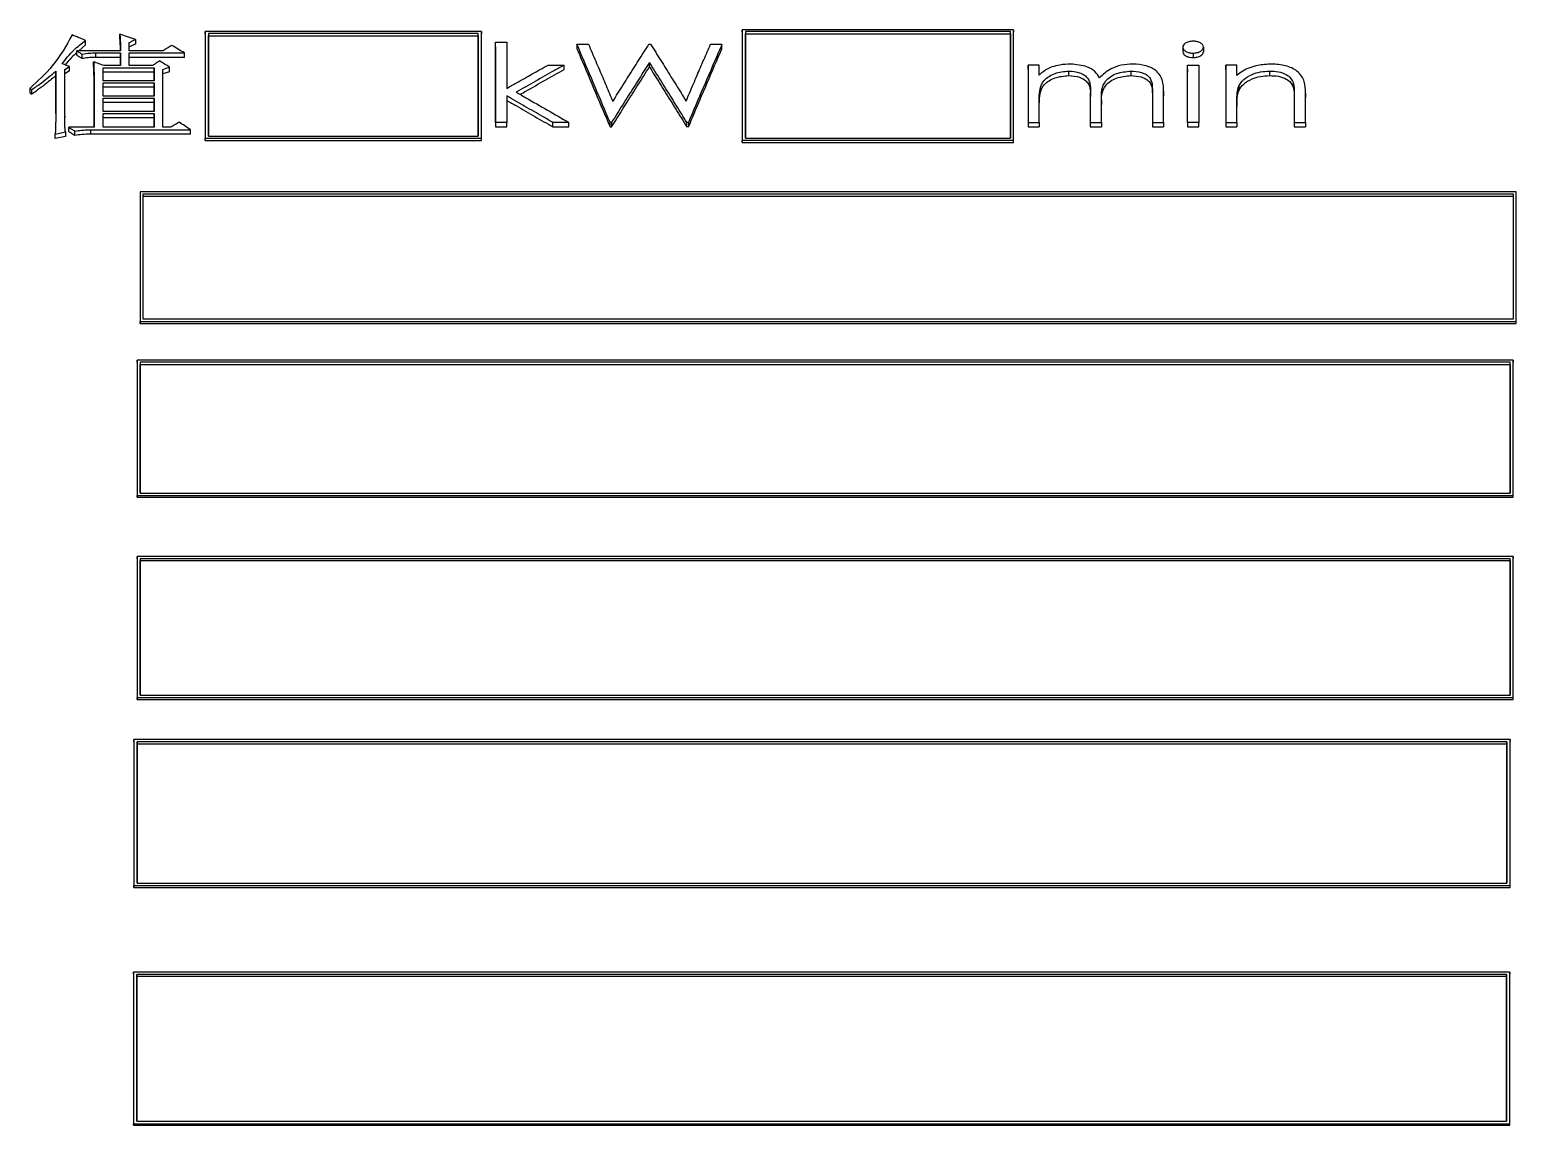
# Model space of a CAD drawing. Header units: millimetres. Extents: x 2016 to 4452, y 736 to 2459.
# Drawn here: x 2597.82 to 2621.73, y 2264.69 to 2282.31 of the extents above; entities that cross this region are included whole.
import ezdxf

# ---------------------------------------------------------------- set-up
doc = ezdxf.new("R2010")
doc.units = ezdxf.units.MM

msp = doc.modelspace()

# ---------------------------------------------------------------- linework, layer by layer
at = {"color": 7, "linetype": 'Continuous', "lineweight": 25}
for p, q in [((2600.645, 2282.243), (2600.645, 2282.28)), ((2600.645, 2282.28), (2600.645, 2280.565)), ((2605.086, 2282.28), (2600.645, 2282.28)), ((2605.086, 2280.565), (2605.086, 2282.28)), ((2605.086, 2282.28), (2605.086, 2282.243)), ((2609.282, 2282.274), (2609.282, 2282.311)), ((2609.282, 2282.311), (2609.282, 2280.533)), ((2613.644, 2282.311), (2609.282, 2282.311)), ((2609.282, 2282.274), (2609.282, 2280.497)), ((2613.594, 2282.28), (2609.332, 2282.28)), ((2609.332, 2282.28), (2609.332, 2280.565)), ((2613.594, 2280.565), (2613.594, 2282.28)), ((2613.594, 2282.243), (2613.594, 2282.28)), ((2613.644, 2280.533), (2613.644, 2282.311)), ((2613.644, 2282.311), (2613.644, 2282.274)), ((2613.644, 2280.497), (2613.644, 2282.274)), ((2598.719, 2282.067), (2598.613, 2281.971)), ((2598.719, 2282.067), (2598.719, 2282.139)), ((2599.271, 2282.167), (2599.271, 2282.24)), ((2599.422, 2281.971), (2599.422, 2282.106)), ((2599.52, 2282.153), (2599.52, 2282.08)), ((2600.645, 2282.243), (2600.645, 2280.529)), ((2605.036, 2282.249), (2600.695, 2282.249)), ((2600.695, 2282.249), (2600.695, 2280.597)), ((2600.695, 2280.597), (2600.695, 2282.212)), ((2600.695, 2282.212), (2605.036, 2282.212)), ((2605.036, 2280.597), (2605.036, 2282.249)), ((2605.036, 2282.212), (2605.036, 2282.249)), ((2605.036, 2282.212), (2605.036, 2280.597)), ((2605.086, 2280.529), (2605.086, 2282.243)), ((2605.314, 2280.818), (2605.314, 2282.11)), ((2605.314, 2282.037), (2605.314, 2282.11)), ((2605.314, 2282.11), (2605.493, 2282.11)), ((2605.314, 2282.037), (2605.314, 2280.747)), ((2605.493, 2282.11), (2605.493, 2281.367)), ((2606.622, 2282.078), (2606.622, 2282.005)), ((2606.622, 2282.078), (2606.807, 2282.078)), ((2607.781, 2282.078), (2607.807, 2282.078)), ((2608.771, 2282.078), (2608.955, 2282.078)), ((2608.955, 2282.005), (2608.955, 2282.078)), ((2609.332, 2280.565), (2609.332, 2282.243)), ((2609.332, 2282.243), (2613.594, 2282.243)), ((2613.594, 2282.243), (2613.594, 2280.565)), ((2599.282, 2281.971), (2598.579, 2281.971)), ((2598.579, 2281.899), (2598.579, 2281.971)), ((2598.665, 2281.845), (2598.665, 2281.917)), ((2598.849, 2281.723), (2598.849, 2281.795)), ((2598.882, 2281.937), (2599.282, 2281.937)), ((2598.882, 2281.865), (2598.882, 2281.937)), ((2599.282, 2281.865), (2598.882, 2281.865)), ((2599.282, 2281.937), (2599.282, 2281.734)), ((2599.282, 2281.865), (2599.282, 2281.937)), ((2599.282, 2281.734), (2599.282, 2281.865)), ((2599.963, 2281.971), (2599.422, 2281.971)), ((2599.422, 2281.937), (2600.309, 2281.937)), ((2599.422, 2281.734), (2599.422, 2281.937)), ((2600.309, 2281.865), (2599.422, 2281.865)), ((2600.309, 2281.865), (2600.309, 2281.937)), ((2616.365, 2282.03), (2616.365, 2281.957)), ((2616.531, 2281.934), (2616.531, 2281.862)), ((2616.698, 2282.03), (2616.698, 2281.957)), ((2598.243, 2281.646), (2598.243, 2280.963)), ((2598.243, 2281.574), (2598.243, 2281.646)), ((2598.243, 2280.963), (2598.243, 2281.574)), ((2598.384, 2281.673), (2598.46, 2281.721)), ((2598.384, 2280.99), (2598.384, 2281.673)), ((2598.46, 2281.649), (2598.384, 2281.601)), ((2598.46, 2281.649), (2598.46, 2281.721)), ((2599.001, 2281.7), (2599.823, 2281.7)), ((2599.001, 2281.49), (2599.001, 2281.7)), ((2599.823, 2281.628), (2599.001, 2281.628)), ((2599.282, 2281.734), (2599.011, 2281.734)), ((2599.801, 2281.734), (2599.422, 2281.734)), ((2599.823, 2281.7), (2599.823, 2281.49)), ((2599.823, 2281.628), (2599.823, 2281.7)), ((2599.823, 2281.49), (2599.823, 2281.628)), ((2599.963, 2280.742), (2599.963, 2281.673)), ((2600.071, 2281.635), (2599.963, 2281.601)), ((2600.071, 2281.635), (2600.071, 2281.707)), ((2606.158, 2281.742), (2606.416, 2281.742)), ((2606.416, 2281.67), (2606.416, 2281.742)), ((2607.788, 2281.712), (2607.788, 2281.784)), ((2613.878, 2281.742), (2613.878, 2280.818)), ((2613.878, 2281.67), (2613.878, 2281.742)), ((2614.057, 2281.742), (2613.878, 2281.742)), ((2613.878, 2281.67), (2613.878, 2280.747)), ((2614.057, 2281.582), (2614.057, 2281.742)), ((2614.53, 2281.645), (2614.53, 2281.573)), ((2615.531, 2281.645), (2615.531, 2281.573)), ((2616.442, 2280.818), (2616.442, 2281.742)), ((2616.442, 2281.67), (2616.442, 2281.742)), ((2616.442, 2281.742), (2616.622, 2281.742)), ((2616.442, 2281.67), (2616.442, 2281.628)), ((2616.622, 2281.742), (2616.622, 2280.818)), ((2617.057, 2281.742), (2617.057, 2280.818)), ((2617.057, 2281.67), (2617.057, 2281.742)), ((2617.237, 2281.742), (2617.057, 2281.742)), ((2617.057, 2281.67), (2617.057, 2280.747)), ((2617.237, 2281.576), (2617.237, 2281.742)), ((2617.762, 2281.645), (2617.762, 2281.573)), ((2597.821, 2281.367), (2597.854, 2281.347)), ((2597.821, 2281.367), (2597.821, 2281.295)), ((2597.854, 2281.275), (2597.854, 2281.347)), ((2598.86, 2281.51), (2598.86, 2280.742)), ((2598.86, 2281.438), (2598.86, 2281.51)), ((2598.86, 2280.742), (2598.86, 2281.438)), ((2599.823, 2281.49), (2599.001, 2281.49)), ((2599.001, 2281.456), (2599.823, 2281.456)), ((2599.001, 2281.244), (2599.001, 2281.456)), ((2599.823, 2281.384), (2599.001, 2281.384)), ((2599.823, 2281.456), (2599.823, 2281.244)), ((2599.823, 2281.384), (2599.823, 2281.456)), ((2599.823, 2281.244), (2599.823, 2281.384)), ((2615.878, 2281.321), (2615.878, 2280.818)), ((2615.878, 2281.321), (2615.878, 2281.249)), ((2616.057, 2280.818), (2616.057, 2281.32)), ((2616.057, 2281.32), (2616.057, 2281.249)), ((2617.265, 2281.402), (2617.265, 2281.33)), ((2618.139, 2281.464), (2618.139, 2281.393)), ((2597.821, 2281.295), (2597.854, 2281.275)), ((2599.823, 2281.244), (2599.001, 2281.244)), ((2599.001, 2281.21), (2599.823, 2281.21)), ((2599.001, 2280.997), (2599.001, 2281.21)), ((2599.823, 2281.138), (2599.001, 2281.138)), ((2599.823, 2281.21), (2599.823, 2280.997)), ((2599.823, 2281.138), (2599.823, 2281.21)), ((2599.823, 2280.997), (2599.823, 2281.138)), ((2605.493, 2281.246), (2605.493, 2280.818)), ((2614.057, 2280.818), (2614.057, 2281.209)), ((2614.057, 2281.209), (2614.057, 2281.137)), ((2614.878, 2281.29), (2614.878, 2280.818)), ((2614.878, 2281.29), (2614.878, 2281.218)), ((2614.878, 2281.218), (2614.878, 2280.747)), ((2615.057, 2280.818), (2615.057, 2281.179)), ((2615.057, 2281.179), (2615.057, 2281.108)), ((2615.878, 2281.249), (2615.878, 2280.747)), ((2617.237, 2281.163), (2617.237, 2281.091)), ((2617.237, 2280.818), (2617.237, 2281.154)), ((2617.237, 2281.154), (2617.237, 2281.082)), ((2618.16, 2281.254), (2618.16, 2280.818)), ((2618.16, 2281.254), (2618.16, 2281.183)), ((2618.16, 2281.183), (2618.16, 2280.747)), ((2618.339, 2280.818), (2618.339, 2281.292)), ((2618.339, 2281.292), (2618.339, 2281.22)), ((2618.34, 2281.228), (2618.34, 2281.3)), ((2598.384, 2280.919), (2598.384, 2280.899)), ((2599.823, 2280.997), (2599.001, 2280.997)), ((2599.001, 2280.963), (2599.823, 2280.963)), ((2599.001, 2280.742), (2599.001, 2280.963)), ((2599.823, 2280.891), (2599.001, 2280.891)), ((2599.823, 2280.963), (2599.823, 2280.742)), ((2599.823, 2280.891), (2599.823, 2280.963)), ((2599.823, 2280.742), (2599.823, 2280.891)), ((2598.233, 2280.631), (2598.395, 2280.666)), ((2598.233, 2280.561), (2598.233, 2280.631)), ((2598.395, 2280.666), (2598.395, 2280.595)), ((2598.86, 2280.742), (2598.449, 2280.742)), ((2598.449, 2280.671), (2598.449, 2280.742)), ((2598.546, 2280.609), (2598.546, 2280.68)), ((2598.806, 2280.63), (2598.806, 2280.701)), ((2600.407, 2280.63), (2598.806, 2280.63)), ((2599.823, 2280.742), (2599.001, 2280.742)), ((2600.093, 2280.742), (2599.963, 2280.742)), ((2600.407, 2280.63), (2600.407, 2280.701)), ((2605.314, 2280.818), (2605.314, 2280.747)), ((2605.493, 2280.818), (2605.314, 2280.818)), ((2605.314, 2280.747), (2605.493, 2280.747)), ((2605.493, 2280.747), (2605.493, 2280.818)), ((2606.236, 2280.747), (2606.236, 2280.818)), ((2606.493, 2280.818), (2606.236, 2280.818)), ((2606.236, 2280.747), (2606.493, 2280.747)), ((2606.493, 2280.747), (2606.493, 2280.818)), ((2607.154, 2280.747), (2607.154, 2280.818)), ((2607.179, 2280.818), (2607.154, 2280.818)), ((2607.154, 2280.747), (2607.179, 2280.747)), ((2607.179, 2280.818), (2607.179, 2280.747)), ((2608.39, 2280.747), (2608.39, 2280.818)), ((2608.416, 2280.818), (2608.39, 2280.818)), ((2608.416, 2280.747), (2608.39, 2280.747)), ((2608.416, 2280.818), (2608.416, 2280.747)), ((2613.878, 2280.818), (2613.878, 2280.747)), ((2613.878, 2280.818), (2614.057, 2280.818)), ((2613.878, 2280.747), (2614.057, 2280.747)), ((2614.057, 2280.818), (2614.057, 2280.747)), ((2614.878, 2280.818), (2614.878, 2280.747)), ((2614.878, 2280.818), (2615.057, 2280.818)), ((2614.878, 2280.747), (2615.057, 2280.747)), ((2615.057, 2280.818), (2615.057, 2280.747)), ((2615.878, 2280.818), (2615.878, 2280.747)), ((2615.878, 2280.818), (2616.057, 2280.818)), ((2615.878, 2280.747), (2616.057, 2280.747)), ((2616.057, 2280.818), (2616.057, 2280.747)), ((2616.442, 2280.818), (2616.442, 2280.747)), ((2616.622, 2280.818), (2616.442, 2280.818)), ((2616.442, 2280.795), (2616.442, 2280.747)), ((2616.442, 2280.747), (2616.622, 2280.747)), ((2616.622, 2280.747), (2616.622, 2280.818)), ((2617.057, 2280.818), (2617.057, 2280.747)), ((2617.057, 2280.818), (2617.237, 2280.818)), ((2617.057, 2280.747), (2617.237, 2280.747)), ((2617.237, 2280.818), (2617.237, 2280.747)), ((2618.16, 2280.818), (2618.16, 2280.747)), ((2618.16, 2280.818), (2618.339, 2280.818)), ((2618.16, 2280.747), (2618.339, 2280.747)), ((2618.339, 2280.818), (2618.339, 2280.747)), ((2598.395, 2280.595), (2598.233, 2280.561)), ((2600.645, 2280.529), (2600.645, 2280.565)), ((2600.645, 2280.565), (2605.086, 2280.565)), ((2600.645, 2280.529), (2605.086, 2280.529)), ((2600.695, 2280.597), (2605.036, 2280.597)), ((2605.086, 2280.529), (2605.086, 2280.565)), ((2609.282, 2280.497), (2609.282, 2280.533)), ((2609.282, 2280.533), (2613.644, 2280.533)), ((2609.282, 2280.497), (2613.644, 2280.497)), ((2609.332, 2280.565), (2613.594, 2280.565)), ((2613.644, 2280.497), (2613.644, 2280.533)), ((2599.597, 2279.701), (2599.597, 2279.666)), ((2621.73, 2279.701), (2599.597, 2279.701)), ((2599.647, 2279.669), (2621.68, 2279.669)), ((2621.68, 2279.669), (2621.68, 2279.634)), ((2621.73, 2279.666), (2621.73, 2279.701)), ((2621.73, 2277.584), (2621.73, 2279.666)), ((2599.647, 2279.634), (2621.68, 2279.634)), ((2599.597, 2278.626), (2599.597, 2277.585)), ((2599.597, 2277.585), (2599.597, 2277.618)), ((2599.597, 2277.618), (2621.73, 2277.618)), ((2599.597, 2277.585), (2621.73, 2277.584)), ((2621.68, 2277.652), (2599.647, 2277.652)), ((2621.73, 2277.584), (2621.73, 2277.618)), ((2599.547, 2276.961), (2599.547, 2276.994)), ((2621.68, 2276.994), (2599.547, 2276.994)), ((2621.63, 2276.96), (2599.597, 2276.96)), ((2599.597, 2276.96), (2599.597, 2276.927)), ((2599.597, 2276.927), (2621.63, 2276.927)), ((2621.63, 2276.927), (2621.63, 2276.96)), ((2621.68, 2276.994), (2621.68, 2276.961)), ((2621.68, 2274.789), (2621.68, 2276.961)), ((2599.547, 2275.876), (2599.547, 2274.789)), ((2599.547, 2274.789), (2599.547, 2274.82)), ((2599.547, 2274.82), (2621.68, 2274.82)), ((2599.547, 2274.789), (2621.68, 2274.789)), ((2599.597, 2274.855), (2621.63, 2274.855)), ((2621.68, 2274.789), (2621.68, 2274.82)), ((2621.68, 2273.836), (2599.547, 2273.836)), ((2599.547, 2273.805), (2599.547, 2273.836)), ((2621.63, 2273.801), (2599.597, 2273.801)), ((2599.597, 2273.801), (2599.597, 2273.77)), ((2599.597, 2273.77), (2621.63, 2273.77)), ((2621.63, 2273.77), (2621.63, 2273.801)), ((2621.68, 2273.836), (2621.68, 2273.805)), ((2621.68, 2271.538), (2621.68, 2273.805)), ((2599.547, 2271.851), (2599.547, 2271.538)), ((2599.547, 2271.567), (2621.68, 2271.567)), ((2599.547, 2271.538), (2599.547, 2271.567)), ((2599.547, 2271.538), (2621.68, 2271.538)), ((2599.597, 2271.604), (2621.63, 2271.604)), ((2621.68, 2271.538), (2621.68, 2271.567)), ((2621.63, 2270.89), (2599.497, 2270.89)), ((2599.497, 2270.861), (2599.497, 2270.89)), ((2599.497, 2270.861), (2599.497, 2268.514)), ((2621.58, 2270.853), (2599.547, 2270.853)), ((2599.547, 2270.824), (2599.547, 2270.853)), ((2599.547, 2270.824), (2621.58, 2270.824)), ((2621.58, 2270.853), (2621.58, 2270.824)), ((2621.63, 2270.89), (2621.63, 2270.861)), ((2621.63, 2268.514), (2621.63, 2270.861)), ((2599.497, 2268.541), (2621.63, 2268.541)), ((2599.497, 2268.514), (2599.497, 2268.541)), ((2599.497, 2268.514), (2621.63, 2268.514)), ((2599.547, 2268.579), (2621.58, 2268.579)), ((2621.63, 2268.514), (2621.63, 2268.541)), ((2621.625, 2267.15), (2599.492, 2267.15)), ((2599.492, 2267.124), (2599.492, 2267.15)), ((2599.492, 2267.124), (2599.492, 2264.686)), ((2621.575, 2267.112), (2599.542, 2267.112)), ((2599.542, 2267.086), (2599.542, 2267.112)), ((2599.542, 2267.086), (2621.575, 2267.086)), ((2621.575, 2267.112), (2621.575, 2267.086)), ((2621.625, 2267.15), (2621.625, 2267.124)), ((2621.625, 2264.686), (2621.625, 2267.124)), ((2599.492, 2264.711), (2621.625, 2264.711)), ((2599.492, 2264.686), (2599.492, 2264.711)), ((2599.492, 2264.686), (2621.625, 2264.686)), ((2599.542, 2264.75), (2621.575, 2264.75)), ((2621.625, 2264.686), (2621.625, 2264.711))]:
    msp.add_line(p, q, dxfattribs=at)
at = {"color": 7, "linetype": 'Continuous', "lineweight": 25, "flags": 128}
for points in [[(2598.46, 2281.721), (2598.415, 2281.736), (2598.378, 2281.749), (2598.341, 2281.761)], [(2599.963, 2281.673), (2600.017, 2281.69), (2600.071, 2281.707)], [(2598.806, 2280.701), (2599.4, 2280.701), (2600.407, 2280.701)]]:
    msp.add_lwpolyline(points, dxfattribs=at)
at = {"color": 7, "linetype": 'Continuous', "lineweight": 25}
for points, knots in [([(2598.503, 2282.227), (2598.409, 2282.056), (2598.239, 2281.749), (2597.95, 2281.484), (2597.821, 2281.367)], [0, 0, 0, 0, 0.556051, 1, 1, 1, 1]), ([(2598.341, 2281.761), (2598.4, 2281.837), (2598.506, 2281.973), (2598.654, 2282.089), (2598.719, 2282.139)], [0, 0, 0, 0, 0.5582906, 1, 1, 1, 1]), ([(2598.719, 2282.139), (2598.69, 2282.151), (2598.64, 2282.172), (2598.568, 2282.201), (2598.524, 2282.218), (2598.503, 2282.227)], [0, 0, 0, 0, 0.402372, 0.701186, 1, 1, 1, 1]), ([(2599.271, 2282.24), (2599.273, 2282.215), (2599.277, 2282.166), (2599.281, 2282.076), (2599.282, 2282.011), (2599.282, 2281.971)], [0, 0, 0, 0, 0.276869, 0.553757, 1, 1, 1, 1]), ([(2599.52, 2282.153), (2599.478, 2282.167), (2599.395, 2282.197), (2599.312, 2282.226), (2599.271, 2282.24)], [0, 0, 0, 0, 0.499999, 1, 1, 1, 1]), ([(2599.281, 2281.971), (2599.281, 2281.972), (2599.281, 2281.997), (2599.279, 2282.063), (2599.274, 2282.128), (2599.271, 2282.167)], [0, 0, 0, 0, 0.01134, 0.390566, 1, 1, 1, 1]), ([(2599.422, 2282.106), (2599.439, 2282.114), (2599.471, 2282.129), (2599.504, 2282.145), (2599.52, 2282.153)], [0, 0, 0, 0, 0.500001, 1, 1, 1, 1]), ([(2599.52, 2282.08), (2599.504, 2282.072), (2599.471, 2282.057), (2599.439, 2282.041), (2599.422, 2282.033)], [0, 0, 0, 0, 0.5, 1, 1, 1, 1]), ([(2600.104, 2282.059), (2600.08, 2282.044), (2600.034, 2282.015), (2599.987, 2281.986), (2599.963, 2281.971)], [0, 0, 0, 0, 0.499999, 1, 1, 1, 1]), ([(2600.309, 2281.937), (2600.275, 2281.958), (2600.207, 2281.998), (2600.138, 2282.038), (2600.104, 2282.059)], [0, 0, 0, 0, 0.5, 1, 1, 1, 1]), ([(2607.154, 2280.818), (2607.134, 2280.866), (2607.034, 2281.105), (2606.857, 2281.526), (2606.699, 2281.896), (2606.622, 2282.078)], [0, 0, 0, 0, 0.1124832, 0.5624214, 1, 1, 1, 1]), ([(2606.807, 2282.078), (2606.827, 2282.032), (2606.885, 2281.896), (2606.98, 2281.674), (2607.091, 2281.413), (2607.163, 2281.242), (2607.198, 2281.157)], [0, 0, 0, 0, 0.149662, 0.448988, 0.724491, 1, 1, 1, 1]), ([(2607.198, 2281.157), (2607.226, 2281.201), (2607.309, 2281.334), (2607.448, 2281.554), (2607.614, 2281.817), (2607.725, 2281.991), (2607.781, 2282.078)], [0, 0, 0, 0, 0.14292, 0.42876, 0.714377, 1, 1, 1, 1]), ([(2607.807, 2282.078), (2607.834, 2282.034), (2607.916, 2281.904), (2608.053, 2281.686), (2608.216, 2281.425), (2608.324, 2281.25), (2608.378, 2281.163)], [0, 0, 0, 0, 0.1441148, 0.4323449, 0.7161696, 1, 1, 1, 1]), ([(2608.378, 2281.163), (2608.398, 2281.209), (2608.457, 2281.348), (2608.552, 2281.57), (2608.663, 2281.829), (2608.735, 2281.995), (2608.771, 2282.078)], [0, 0, 0, 0, 0.150485, 0.451455, 0.725725, 1, 1, 1, 1]), ([(2608.955, 2282.078), (2608.935, 2282.031), (2608.834, 2281.798), (2608.654, 2281.38), (2608.494, 2281.004), (2608.416, 2280.818)], [0, 0, 0, 0, 0.112359, 0.561802, 1, 1, 1, 1]), ([(2616.531, 2282.126), (2616.508, 2282.124), (2616.461, 2282.121), (2616.407, 2282.097), (2616.371, 2282.065), (2616.367, 2282.041), (2616.365, 2282.03)], [0, 0, 0, 0, 0.2917, 0.575641, 0.790759, 1, 1, 1, 1]), ([(2616.698, 2282.03), (2616.695, 2282.044), (2616.688, 2282.075), (2616.64, 2282.105), (2616.587, 2282.123), (2616.55, 2282.125), (2616.531, 2282.126)], [0, 0, 0, 0, 0.266167, 0.543432, 0.769604, 1, 1, 1, 1]), ([(2598.579, 2281.941), (2598.549, 2281.915), (2598.477, 2281.854), (2598.422, 2281.785), (2598.389, 2281.745)], [0, 0, 0, 0, 0.417891, 1, 1, 1, 1]), ([(2598.579, 2281.971), (2598.593, 2281.962), (2598.622, 2281.944), (2598.651, 2281.926), (2598.665, 2281.917)], [0, 0, 0, 0, 0.5, 1, 1, 1, 1]), ([(2598.665, 2281.845), (2598.651, 2281.854), (2598.622, 2281.872), (2598.593, 2281.89), (2598.579, 2281.899)], [0, 0, 0, 0, 0.500002, 1, 1, 1, 1]), ([(2598.665, 2281.917), (2598.705, 2281.924), (2598.776, 2281.936), (2598.849, 2281.937), (2598.882, 2281.937)], [0, 0, 0, 0, 0.558835, 1, 1, 1, 1]), ([(2598.882, 2281.865), (2598.84, 2281.864), (2598.767, 2281.863), (2598.696, 2281.85), (2598.665, 2281.845)], [0, 0, 0, 0, 0.561085, 1, 1, 1, 1]), ([(2598.849, 2281.795), (2598.849, 2281.793), (2598.849, 2281.789), (2598.85, 2281.783), (2598.85, 2281.779), (2598.85, 2281.775), (2598.85, 2281.77), (2598.85, 2281.766), (2598.85, 2281.762), (2598.851, 2281.757), (2598.851, 2281.753), (2598.851, 2281.749), (2598.851, 2281.744), (2598.851, 2281.739), (2598.851, 2281.735), (2598.852, 2281.73), (2598.852, 2281.726), (2598.852, 2281.718), (2598.852, 2281.71), (2598.853, 2281.701), (2598.853, 2281.692), (2598.853, 2281.684), (2598.854, 2281.675), (2598.854, 2281.666), (2598.854, 2281.658), (2598.855, 2281.647), (2598.855, 2281.638), (2598.855, 2281.629), (2598.856, 2281.621), (2598.856, 2281.612), (2598.856, 2281.603), (2598.857, 2281.594), (2598.857, 2281.586), (2598.857, 2281.577), (2598.858, 2281.571), (2598.858, 2281.564), (2598.858, 2281.558), (2598.858, 2281.552), (2598.859, 2281.548), (2598.859, 2281.543), (2598.859, 2281.539), (2598.859, 2281.535), (2598.859, 2281.53), (2598.859, 2281.526), (2598.86, 2281.521), (2598.86, 2281.516), (2598.86, 2281.512), (2598.86, 2281.51)], [0, 0, 0, 0, 0.0228582, 0.0457162, 0.0571452, 0.0685742, 0.0914321, 0.1028611, 0.1142901, 0.1371481, 0.1485771, 0.1600061, 0.1828641, 0.1942931, 0.217151, 0.22858, 0.240009, 0.262867, 0.308583, 0.3314409, 0.3542989, 0.4000149, 0.4228729, 0.4457309, 0.4914468, 0.5143048, 0.5600208, 0.5828788, 0.6057367, 0.6514527, 0.6743107, 0.6971687, 0.7428846, 0.7657426, 0.7886006, 0.8114586, 0.8343166, 0.8571745, 0.8686035, 0.8800325, 0.9028905, 0.9143195, 0.9257485, 0.9486065, 0.9600355, 0.9800177, 1, 1, 1, 1]), ([(2599.011, 2281.734), (2598.984, 2281.744), (2598.93, 2281.765), (2598.876, 2281.785), (2598.849, 2281.795)], [0, 0, 0, 0, 0.5, 1, 1, 1, 1]), ([(2599.909, 2281.809), (2599.891, 2281.796), (2599.855, 2281.772), (2599.819, 2281.747), (2599.801, 2281.734)], [0, 0, 0, 0, 0.499999, 1, 1, 1, 1]), ([(2600.071, 2281.707), (2600.044, 2281.724), (2599.99, 2281.758), (2599.936, 2281.792), (2599.909, 2281.809)], [0, 0, 0, 0, 0.499999, 1, 1, 1, 1]), ([(2606.622, 2282.005), (2606.642, 2281.959), (2606.741, 2281.725), (2606.919, 2281.307), (2607.076, 2280.932), (2607.154, 2280.747)], [0, 0, 0, 0, 0.112618, 0.563095, 1, 1, 1, 1]), ([(2608.416, 2280.747), (2608.436, 2280.795), (2608.537, 2281.033), (2608.717, 2281.455), (2608.876, 2281.824), (2608.955, 2282.005)], [0, 0, 0, 0, 0.112494, 0.562474, 1, 1, 1, 1]), ([(2616.365, 2282.03), (2616.369, 2282.015), (2616.376, 2281.985), (2616.423, 2281.955), (2616.476, 2281.937), (2616.513, 2281.935), (2616.531, 2281.934)], [0, 0, 0, 0, 0.266105, 0.543473, 0.769717, 1, 1, 1, 1]), ([(2616.365, 2281.957), (2616.369, 2281.942), (2616.376, 2281.912), (2616.423, 2281.882), (2616.476, 2281.864), (2616.513, 2281.863), (2616.531, 2281.862)], [0, 0, 0, 0, 0.2659349, 0.5432745, 0.7695921, 1, 1, 1, 1]), ([(2616.531, 2281.934), (2616.555, 2281.936), (2616.601, 2281.938), (2616.655, 2281.963), (2616.692, 2281.994), (2616.696, 2282.018), (2616.698, 2282.03)], [0, 0, 0, 0, 0.291686, 0.575696, 0.790918, 1, 1, 1, 1]), ([(2616.531, 2281.862), (2616.555, 2281.863), (2616.601, 2281.866), (2616.655, 2281.891), (2616.692, 2281.922), (2616.696, 2281.945), (2616.698, 2281.957)], [0, 0, 0, 0, 0.291838, 0.575901, 0.791061, 1, 1, 1, 1]), ([(2597.854, 2281.347), (2597.906, 2281.383), (2598.001, 2281.448), (2598.129, 2281.55), (2598.205, 2281.614), (2598.243, 2281.646)], [0, 0, 0, 0, 0.38007, 0.689866, 1, 1, 1, 1]), ([(2598.243, 2281.574), (2598.197, 2281.535), (2598.112, 2281.463), (2597.981, 2281.363), (2597.896, 2281.304), (2597.854, 2281.275)], [0, 0, 0, 0, 0.380303, 0.689878, 1, 1, 1, 1]), ([(2598.86, 2281.438), (2598.859, 2281.473), (2598.856, 2281.538), (2598.853, 2281.633), (2598.85, 2281.693), (2598.849, 2281.723)], [0, 0, 0, 0, 0.366196, 0.683098, 1, 1, 1, 1]), ([(2605.493, 2281.367), (2605.546, 2281.397), (2605.683, 2281.474), (2605.904, 2281.599), (2606.074, 2281.694), (2606.158, 2281.742)], [0, 0, 0, 0, 0.2361126, 0.6180558, 1, 1, 1, 1]), ([(2606.416, 2281.742), (2606.364, 2281.712), (2606.209, 2281.625), (2605.952, 2281.48), (2605.747, 2281.364), (2605.645, 2281.306)], [0, 0, 0, 0, 0.203788, 0.601893, 1, 1, 1, 1]), ([(2605.708, 2281.27), (2605.739, 2281.288), (2605.873, 2281.364), (2606.109, 2281.497), (2606.314, 2281.612), (2606.416, 2281.67)], [0, 0, 0, 0, 0.133273, 0.566636, 1, 1, 1, 1]), ([(2607.788, 2281.784), (2607.76, 2281.741), (2607.677, 2281.609), (2607.533, 2281.382), (2607.358, 2281.104), (2607.239, 2280.913), (2607.179, 2280.818)], [0, 0, 0, 0, 0.13729, 0.411869, 0.705931, 1, 1, 1, 1]), ([(2607.179, 2280.747), (2607.207, 2280.792), (2607.291, 2280.925), (2607.434, 2281.153), (2607.609, 2281.431), (2607.729, 2281.618), (2607.788, 2281.712)], [0, 0, 0, 0, 0.1374393, 0.4123184, 0.7061558, 1, 1, 1, 1]), ([(2608.39, 2280.818), (2608.362, 2280.863), (2608.28, 2280.997), (2608.138, 2281.225), (2607.965, 2281.503), (2607.847, 2281.691), (2607.788, 2281.784)], [0, 0, 0, 0, 0.137552, 0.412656, 0.706324, 1, 1, 1, 1]), ([(2607.788, 2281.712), (2607.816, 2281.668), (2607.899, 2281.536), (2608.04, 2281.31), (2608.213, 2281.032), (2608.331, 2280.842), (2608.39, 2280.747)], [0, 0, 0, 0, 0.137702, 0.413107, 0.70655, 1, 1, 1, 1]), ([(2614.26, 2281.711), (2614.217, 2281.691), (2614.141, 2281.654), (2614.083, 2281.604), (2614.057, 2281.582)], [0, 0, 0, 0, 0.564241, 1, 1, 1, 1]), ([(2614.057, 2281.209), (2614.059, 2281.258), (2614.062, 2281.358), (2614.113, 2281.484), (2614.212, 2281.563), (2614.339, 2281.626), (2614.454, 2281.638), (2614.53, 2281.645)], [0, 0, 0, 0, 0.241257, 0.4833865, 0.613214, 0.7463276, 1, 1, 1, 1]), ([(2614.057, 2281.137), (2614.059, 2281.187), (2614.062, 2281.286), (2614.113, 2281.412), (2614.212, 2281.492), (2614.339, 2281.554), (2614.454, 2281.566), (2614.53, 2281.573)], [0, 0, 0, 0, 0.24113, 0.483163, 0.612992, 0.746152, 1, 1, 1, 1]), ([(2614.561, 2281.758), (2614.503, 2281.755), (2614.398, 2281.751), (2614.302, 2281.723), (2614.26, 2281.711)], [0, 0, 0, 0, 0.562438, 1, 1, 1, 1]), ([(2614.53, 2281.645), (2614.592, 2281.641), (2614.685, 2281.633), (2614.787, 2281.582), (2614.889, 2281.479), (2614.883, 2281.373), (2614.878, 2281.29)], [0, 0, 0, 0, 0.25507, 0.388384, 0.517307, 1, 1, 1, 1]), ([(2614.53, 2281.573), (2614.592, 2281.568), (2614.685, 2281.561), (2614.787, 2281.51), (2614.889, 2281.407), (2614.883, 2281.301), (2614.878, 2281.218)], [0, 0, 0, 0, 0.25526, 0.388622, 0.517537, 1, 1, 1, 1]), ([(2615.027, 2281.536), (2615.005, 2281.571), (2614.962, 2281.642), (2614.802, 2281.736), (2614.653, 2281.75), (2614.561, 2281.758)], [0, 0, 0, 0, 0.269907, 0.547967, 1, 1, 1, 1]), ([(2615.563, 2281.758), (2615.5, 2281.754), (2615.376, 2281.746), (2615.176, 2281.676), (2615.083, 2281.589), (2615.027, 2281.536)], [0, 0, 0, 0, 0.288581, 0.57183, 1, 1, 1, 1]), ([(2615.057, 2281.179), (2615.057, 2281.289), (2615.056, 2281.428), (2615.2, 2281.557), (2615.33, 2281.626), (2615.452, 2281.637), (2615.531, 2281.645)], [0, 0, 0, 0, 0.4822, 0.612023, 0.745366, 1, 1, 1, 1]), ([(2615.057, 2281.108), (2615.057, 2281.217), (2615.056, 2281.356), (2615.2, 2281.485), (2615.33, 2281.554), (2615.452, 2281.565), (2615.531, 2281.573)], [0, 0, 0, 0, 0.481974, 0.611795, 0.745183, 1, 1, 1, 1]), ([(2615.531, 2281.645), (2615.589, 2281.641), (2615.677, 2281.636), (2615.777, 2281.591), (2615.852, 2281.531), (2615.876, 2281.433), (2615.877, 2281.358), (2615.878, 2281.321)], [0, 0, 0, 0, 0.254787, 0.388278, 0.517715, 0.758815, 1, 1, 1, 1]), ([(2615.531, 2281.573), (2615.589, 2281.569), (2615.677, 2281.564), (2615.777, 2281.519), (2615.852, 2281.459), (2615.876, 2281.361), (2615.877, 2281.287), (2615.878, 2281.249)], [0, 0, 0, 0, 0.25497, 0.388514, 0.517951, 0.758942, 1, 1, 1, 1]), ([(2616.057, 2281.32), (2616.056, 2281.378), (2616.053, 2281.493), (2615.964, 2281.65), (2615.773, 2281.744), (2615.634, 2281.753), (2615.563, 2281.758)], [0, 0, 0, 0, 0.270601, 0.542796, 0.767549, 1, 1, 1, 1]), ([(2617.793, 2281.758), (2617.719, 2281.754), (2617.598, 2281.748), (2617.443, 2281.702), (2617.329, 2281.647), (2617.267, 2281.6), (2617.237, 2281.576)], [0, 0, 0, 0, 0.346759, 0.568511, 0.786179, 1, 1, 1, 1]), ([(2617.265, 2281.402), (2617.288, 2281.439), (2617.335, 2281.516), (2617.468, 2281.591), (2617.614, 2281.638), (2617.712, 2281.643), (2617.762, 2281.645)], [0, 0, 0, 0, 0.26849, 0.546604, 0.771529, 1, 1, 1, 1]), ([(2617.265, 2281.33), (2617.288, 2281.368), (2617.335, 2281.444), (2617.468, 2281.519), (2617.614, 2281.566), (2617.712, 2281.571), (2617.762, 2281.573)], [0, 0, 0, 0, 0.268346, 0.546438, 0.771424, 1, 1, 1, 1]), ([(2617.762, 2281.645), (2617.81, 2281.643), (2617.906, 2281.64), (2618.028, 2281.598), (2618.106, 2281.535), (2618.128, 2281.488), (2618.139, 2281.464)], [0, 0, 0, 0, 0.290858, 0.574718, 0.790004, 1, 1, 1, 1]), ([(2617.762, 2281.573), (2617.81, 2281.571), (2617.906, 2281.568), (2618.028, 2281.527), (2618.106, 2281.463), (2618.128, 2281.416), (2618.139, 2281.393)], [0, 0, 0, 0, 0.290991, 0.574913, 0.790139, 1, 1, 1, 1]), ([(2618.339, 2281.292), (2618.339, 2281.354), (2618.337, 2281.478), (2618.231, 2281.647), (2618.021, 2281.743), (2617.87, 2281.753), (2617.793, 2281.758)], [0, 0, 0, 0, 0.270301, 0.542249, 0.767594, 1, 1, 1, 1]), ([(2617.237, 2281.154), (2617.237, 2281.2), (2617.236, 2281.284), (2617.256, 2281.366), (2617.265, 2281.402)], [0, 0, 0, 0, 0.559824, 1, 1, 1, 1]), ([(2617.237, 2281.082), (2617.237, 2281.129), (2617.236, 2281.212), (2617.256, 2281.294), (2617.265, 2281.33)], [0, 0, 0, 0, 0.5598173, 1, 1, 1, 1]), ([(2618.139, 2281.464), (2618.147, 2281.425), (2618.161, 2281.356), (2618.16, 2281.285), (2618.16, 2281.254)], [0, 0, 0, 0, 0.559954, 1, 1, 1, 1]), ([(2618.139, 2281.393), (2618.147, 2281.354), (2618.161, 2281.284), (2618.16, 2281.214), (2618.16, 2281.183)], [0, 0, 0, 0, 0.559958, 1, 1, 1, 1]), ([(2606.236, 2280.818), (2606.184, 2280.848), (2606.034, 2280.935), (2605.786, 2281.077), (2605.591, 2281.19), (2605.493, 2281.246)], [0, 0, 0, 0, 0.210801, 0.6054, 1, 1, 1, 1]), ([(2605.493, 2281.174), (2605.546, 2281.144), (2605.695, 2281.058), (2605.943, 2280.916), (2606.138, 2280.803), (2606.236, 2280.747)], [0, 0, 0, 0, 0.210912, 0.605455, 1, 1, 1, 1]), ([(2605.645, 2281.306), (2605.697, 2281.276), (2605.865, 2281.18), (2606.147, 2281.018), (2606.378, 2280.884), (2606.493, 2280.818)], [0, 0, 0, 0, 0.184797, 0.592397, 1, 1, 1, 1]), ([(2598.243, 2280.963), (2598.243, 2280.96), (2598.243, 2280.955), (2598.243, 2280.949), (2598.243, 2280.944), (2598.243, 2280.938), (2598.242, 2280.933), (2598.242, 2280.928), (2598.242, 2280.923), (2598.242, 2280.918), (2598.242, 2280.913), (2598.242, 2280.908), (2598.241, 2280.901), (2598.241, 2280.894), (2598.241, 2280.884), (2598.24, 2280.873), (2598.24, 2280.863), (2598.24, 2280.853), (2598.239, 2280.843), (2598.239, 2280.832), (2598.239, 2280.822), (2598.238, 2280.812), (2598.238, 2280.802), (2598.238, 2280.791), (2598.237, 2280.781), (2598.237, 2280.771), (2598.237, 2280.763), (2598.237, 2280.756), (2598.236, 2280.748), (2598.236, 2280.74), (2598.236, 2280.733), (2598.236, 2280.726), (2598.235, 2280.721), (2598.235, 2280.716), (2598.235, 2280.711), (2598.235, 2280.706), (2598.235, 2280.701), (2598.235, 2280.695), (2598.234, 2280.69), (2598.234, 2280.685), (2598.234, 2280.68), (2598.234, 2280.675), (2598.234, 2280.67), (2598.234, 2280.665), (2598.233, 2280.66), (2598.233, 2280.654), (2598.233, 2280.649), (2598.233, 2280.644), (2598.233, 2280.639), (2598.233, 2280.634), (2598.233, 2280.631)], [0, 0, 0, 0, 0.023174, 0.046349, 0.057936, 0.069523, 0.092698, 0.104285, 0.115872, 0.139047, 0.150634, 0.162221, 0.185396, 0.20857, 0.231745, 0.278094, 0.301268, 0.324442, 0.370791, 0.393966, 0.41714, 0.463489, 0.486664, 0.509838, 0.556187, 0.579362, 0.602536, 0.625711, 0.648885, 0.672059, 0.695234, 0.718408, 0.729996, 0.741583, 0.764757, 0.776345, 0.787932, 0.811106, 0.822693, 0.834281, 0.857455, 0.869042, 0.88063, 0.903804, 0.915391, 0.926979, 0.950153, 0.96174, 0.973327, 1, 1, 1, 1]), ([(2598.395, 2280.666), (2598.395, 2280.669), (2598.394, 2280.674), (2598.393, 2280.684), (2598.392, 2280.694), (2598.391, 2280.704), (2598.391, 2280.71), (2598.39, 2280.715), (2598.39, 2280.72), (2598.389, 2280.726), (2598.389, 2280.734), (2598.388, 2280.744), (2598.388, 2280.754), (2598.387, 2280.764), (2598.387, 2280.774), (2598.386, 2280.784), (2598.386, 2280.794), (2598.385, 2280.804), (2598.385, 2280.815), (2598.385, 2280.825), (2598.384, 2280.835), (2598.384, 2280.845), (2598.384, 2280.855), (2598.384, 2280.865), (2598.384, 2280.875), (2598.384, 2280.885), (2598.384, 2280.892), (2598.384, 2280.9), (2598.384, 2280.906), (2598.384, 2280.913), (2598.384, 2280.918), (2598.384, 2280.923), (2598.384, 2280.928), (2598.384, 2280.933), (2598.384, 2280.938), (2598.384, 2280.943), (2598.384, 2280.948), (2598.384, 2280.953), (2598.384, 2280.958), (2598.384, 2280.963), (2598.384, 2280.968), (2598.384, 2280.973), (2598.384, 2280.978), (2598.384, 2280.984), (2598.384, 2280.988), (2598.384, 2280.99)], [0, 0, 0, 0, 0.023274, 0.046547, 0.093095, 0.116368, 0.139642, 0.151279, 0.162916, 0.18619, 0.209463, 0.232737, 0.279285, 0.302558, 0.325832, 0.372379, 0.395653, 0.418927, 0.465474, 0.488748, 0.512022, 0.558569, 0.581843, 0.605117, 0.651664, 0.674938, 0.698211, 0.721485, 0.744759, 0.756396, 0.779669, 0.791306, 0.802943, 0.826217, 0.837854, 0.84949, 0.872764, 0.884401, 0.896038, 0.919311, 0.930948, 0.942585, 0.965859, 0.977496, 1, 1, 1, 1]), ([(2598.449, 2280.742), (2598.465, 2280.732), (2598.498, 2280.711), (2598.53, 2280.69), (2598.546, 2280.68)], [0, 0, 0, 0, 0.499999, 1, 1, 1, 1]), ([(2598.546, 2280.609), (2598.53, 2280.619), (2598.498, 2280.64), (2598.465, 2280.661), (2598.449, 2280.671)], [0, 0, 0, 0, 0.500001, 1, 1, 1, 1]), ([(2598.546, 2280.68), (2598.583, 2280.685), (2598.643, 2280.694), (2598.731, 2280.7), (2598.781, 2280.7), (2598.806, 2280.701)], [0, 0, 0, 0, 0.425218, 0.711978, 1, 1, 1, 1]), ([(2598.806, 2280.63), (2598.757, 2280.629), (2598.669, 2280.627), (2598.584, 2280.615), (2598.546, 2280.609)], [0, 0, 0, 0, 0.560746, 1, 1, 1, 1]), ([(2600.223, 2280.825), (2600.201, 2280.811), (2600.158, 2280.783), (2600.115, 2280.756), (2600.093, 2280.742)], [0, 0, 0, 0, 0.499999, 1, 1, 1, 1]), ([(2600.407, 2280.701), (2600.376, 2280.721), (2600.315, 2280.763), (2600.254, 2280.804), (2600.223, 2280.825)], [0, 0, 0, 0, 0.5, 1, 1, 1, 1]), ([(2599.597, 2279.701), (2599.597, 2279.496), (2599.597, 2279.085), (2599.597, 2278.392), (2599.597, 2277.9), (2599.597, 2277.618)], [0, 0, 0, 0, 0.300081, 0.600162, 1, 1, 1, 1]), ([(2599.647, 2277.652), (2599.647, 2277.863), (2599.647, 2278.285), (2599.647, 2278.959), (2599.647, 2279.416), (2599.647, 2279.669)], [0, 0, 0, 0, 0.3099206, 0.6198411, 1, 1, 1, 1]), ([(2621.68, 2279.669), (2621.68, 2279.463), (2621.68, 2279.052), (2621.68, 2278.381), (2621.68, 2277.911), (2621.68, 2277.652)], [0, 0, 0, 0, 0.3099213, 0.6198426, 1, 1, 1, 1]), ([(2621.73, 2277.618), (2621.73, 2277.829), (2621.73, 2278.252), (2621.73, 2278.948), (2621.73, 2279.427), (2621.73, 2279.701)], [0, 0, 0, 0, 0.3000816, 0.6001632, 1, 1, 1, 1]), ([(2599.647, 2277.652), (2599.647, 2277.811), (2599.647, 2278.141), (2599.647, 2278.804), (2599.647, 2279.302), (2599.647, 2279.634)], [0, 0, 0, 0, 0.237543, 0.491754, 1, 1, 1, 1]), ([(2621.68, 2279.634), (2621.68, 2279.468), (2621.68, 2279.137), (2621.68, 2278.479), (2621.68, 2277.98), (2621.68, 2277.652)], [0, 0, 0, 0, 0.254228, 0.508455, 1, 1, 1, 1]), ([(2599.547, 2276.994), (2599.547, 2276.78), (2599.547, 2276.35), (2599.547, 2275.627), (2599.547, 2275.114), (2599.547, 2274.82)], [0, 0, 0, 0, 0.300081, 0.600162, 1, 1, 1, 1]), ([(2599.597, 2276.96), (2599.597, 2276.745), (2599.597, 2276.316), (2599.597, 2275.615), (2599.597, 2275.125), (2599.597, 2274.855)], [0, 0, 0, 0, 0.309921, 0.619841, 1, 1, 1, 1]), ([(2599.597, 2274.855), (2599.597, 2275.022), (2599.597, 2275.367), (2599.597, 2276.06), (2599.597, 2276.58), (2599.597, 2276.927)], [0, 0, 0, 0, 0.238721, 0.492538, 1, 1, 1, 1]), ([(2621.63, 2274.855), (2621.63, 2275.076), (2621.63, 2275.516), (2621.63, 2276.218), (2621.63, 2276.696), (2621.63, 2276.96)], [0, 0, 0, 0, 0.309921, 0.619843, 1, 1, 1, 1]), ([(2621.63, 2276.927), (2621.63, 2276.754), (2621.63, 2276.408), (2621.63, 2275.72), (2621.63, 2275.199), (2621.63, 2274.855)], [0, 0, 0, 0, 0.253832, 0.507664, 1, 1, 1, 1]), ([(2621.68, 2274.82), (2621.68, 2275.041), (2621.68, 2275.481), (2621.68, 2276.207), (2621.68, 2276.708), (2621.68, 2276.994)], [0, 0, 0, 0, 0.300082, 0.600163, 1, 1, 1, 1]), ([(2599.547, 2273.836), (2599.547, 2273.612), (2599.547, 2273.163), (2599.547, 2272.408), (2599.547, 2271.873), (2599.547, 2271.567)], [0, 0, 0, 0, 0.300081, 0.600162, 1, 1, 1, 1]), ([(2599.597, 2273.801), (2599.597, 2273.576), (2599.597, 2273.127), (2599.597, 2272.396), (2599.597, 2271.885), (2599.597, 2271.604)], [0, 0, 0, 0, 0.309921, 0.619841, 1, 1, 1, 1]), ([(2599.597, 2271.604), (2599.597, 2271.779), (2599.597, 2272.139), (2599.597, 2272.864), (2599.597, 2273.407), (2599.597, 2273.77)], [0, 0, 0, 0, 0.239926, 0.493342, 1, 1, 1, 1]), ([(2621.63, 2271.604), (2621.63, 2271.833), (2621.63, 2272.292), (2621.63, 2273.025), (2621.63, 2273.525), (2621.63, 2273.801)], [0, 0, 0, 0, 0.309921, 0.619843, 1, 1, 1, 1]), ([(2621.63, 2273.77), (2621.63, 2273.589), (2621.63, 2273.227), (2621.63, 2272.507), (2621.63, 2271.963), (2621.63, 2271.604)], [0, 0, 0, 0, 0.253427, 0.506855, 1, 1, 1, 1]), ([(2621.68, 2271.567), (2621.68, 2271.797), (2621.68, 2272.256), (2621.68, 2273.013), (2621.68, 2273.537), (2621.68, 2273.836)], [0, 0, 0, 0, 0.300082, 0.600163, 1, 1, 1, 1]), ([(2599.497, 2270.89), (2599.497, 2270.658), (2599.497, 2270.193), (2599.497, 2269.411), (2599.497, 2268.857), (2599.497, 2268.541)], [0, 0, 0, 0, 0.300081, 0.600162, 1, 1, 1, 1]), ([(2599.547, 2270.853), (2599.547, 2270.621), (2599.547, 2270.155), (2599.547, 2269.398), (2599.547, 2268.87), (2599.547, 2268.579)], [0, 0, 0, 0, 0.309921, 0.619841, 1, 1, 1, 1]), ([(2599.547, 2268.579), (2599.547, 2268.761), (2599.547, 2269.135), (2599.547, 2269.886), (2599.547, 2270.449), (2599.547, 2270.824)], [0, 0, 0, 0, 0.240925, 0.494007, 1, 1, 1, 1]), ([(2621.58, 2268.579), (2621.58, 2268.816), (2621.58, 2269.291), (2621.58, 2270.05), (2621.58, 2270.568), (2621.58, 2270.853)], [0, 0, 0, 0, 0.309921, 0.619843, 1, 1, 1, 1]), ([(2621.58, 2270.824), (2621.58, 2270.637), (2621.58, 2270.262), (2621.58, 2269.516), (2621.58, 2268.952), (2621.58, 2268.579)], [0, 0, 0, 0, 0.253092, 0.506185, 1, 1, 1, 1]), ([(2621.63, 2268.541), (2621.63, 2268.779), (2621.63, 2269.253), (2621.63, 2270.037), (2621.63, 2270.58), (2621.63, 2270.89)], [0, 0, 0, 0, 0.300082, 0.600163, 1, 1, 1, 1]), ([(2599.492, 2267.15), (2599.492, 2266.909), (2599.492, 2266.425), (2599.492, 2265.613), (2599.492, 2265.039), (2599.492, 2264.711)], [0, 0, 0, 0, 0.300081, 0.600162, 1, 1, 1, 1]), ([(2599.542, 2267.112), (2599.542, 2266.87), (2599.542, 2266.387), (2599.542, 2265.6), (2599.542, 2265.052), (2599.542, 2264.75)], [0, 0, 0, 0, 0.309921, 0.619841, 1, 1, 1, 1]), ([(2599.542, 2264.75), (2599.542, 2264.94), (2599.542, 2265.329), (2599.542, 2266.11), (2599.542, 2266.695), (2599.542, 2267.086)], [0, 0, 0, 0, 0.242059, 0.494764, 1, 1, 1, 1]), ([(2621.575, 2264.75), (2621.575, 2264.997), (2621.575, 2265.489), (2621.575, 2266.277), (2621.575, 2266.815), (2621.575, 2267.112)], [0, 0, 0, 0, 0.309921, 0.619843, 1, 1, 1, 1]), ([(2621.575, 2267.086), (2621.575, 2266.891), (2621.575, 2266.501), (2621.575, 2265.725), (2621.575, 2265.138), (2621.575, 2264.75)], [0, 0, 0, 0, 0.252712, 0.505424, 1, 1, 1, 1]), ([(2621.625, 2264.711), (2621.625, 2264.957), (2621.625, 2265.45), (2621.625, 2266.264), (2621.625, 2266.828), (2621.625, 2267.15)], [0, 0, 0, 0, 0.3000817, 0.6001633, 1, 1, 1, 1])]:
    msp.add_open_spline(points, degree=3, knots=knots, dxfattribs=at)

doc.saveas('drawing.dxf')
